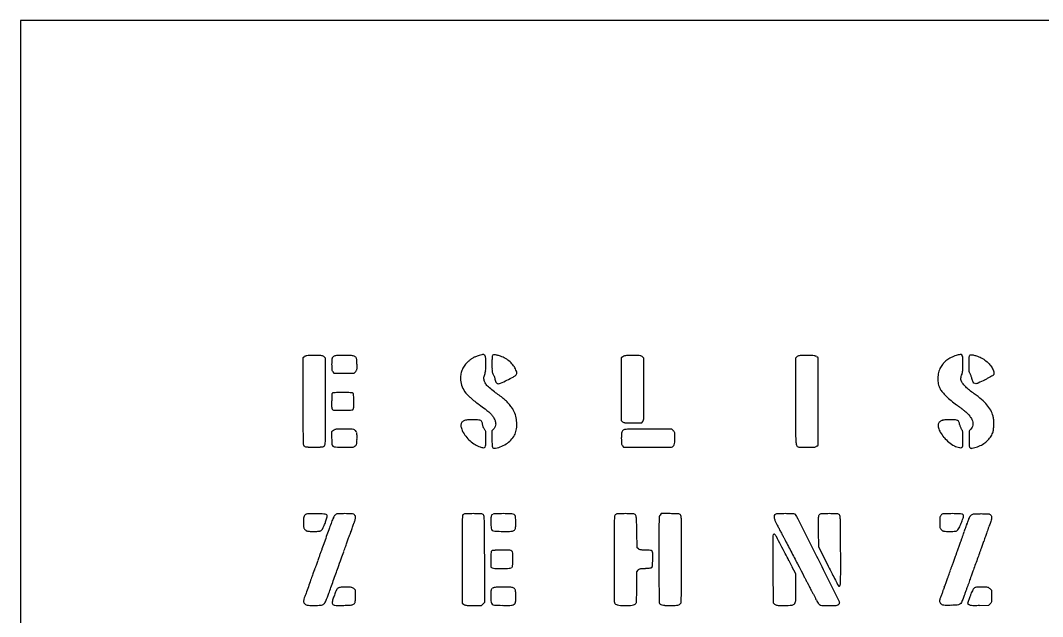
# Model space of a CAD drawing. Header units: centimetres. Extents: x 0 to 40, y 0 to 40.
# Drawn here: x 0 to 18.49, y 29.22 to 40 of the extents above; entities that cross this region are included whole.
import ezdxf

# ---------------------------------------------------------------- set-up
doc = ezdxf.new("R2010")
doc.units = ezdxf.units.CM
doc.header["$MEASUREMENT"] = 0
doc.layers.add('test v4_0', color=7, linetype='Continuous')

msp = doc.modelspace()

# ---------------------------------------------------------------- linework, layer by layer
at = {"layer": 'test v4_0'}
for p, q in [((0, 40), (0, 0)), ((40, 40), (0, 40)), ((5.136, 33.919), (5.11, 33.899)), ((5.11, 33.899), (5.11, 33.115)), ((5.52, 33.891), (5.495, 33.915)), ((5.52, 33.112), (5.52, 33.891)), ((10.896, 33.919), (10.87, 33.899)), ((10.87, 33.899), (10.87, 32.763)), ((11.28, 33.891), (11.255, 33.915)), ((11.28, 33.332), (11.28, 33.891)), ((14.045, 33.915), (14.02, 33.891)), ((14.02, 33.891), (14.02, 33.12)), ((14.43, 33.899), (14.404, 33.919)), ((14.43, 32.321), (14.43, 33.899)), ((5.651, 33.646), (5.671, 33.62)), ((5.671, 33.62), (6.038, 33.62)), ((6.038, 33.62), (6.065, 33.652)), ((10.87, 32.763), (10.893, 32.742)), ((11.239, 32.72), (11.259, 32.746)), ((5.661, 32.584), (5.63, 32.558)), ((5.63, 32.558), (5.63, 32.445)), ((8.559, 32.61), (8.53, 32.579)), ((8.53, 32.579), (8.53, 32.431)), ((11.077, 32.72), (11.239, 32.72)), ((11.782, 32.61), (11.358, 32.61)), ((11.811, 32.581), (11.782, 32.61)), ((10.889, 32.309), (10.908, 32.285)), ((10.908, 32.285), (11.327, 32.282)), ((14.404, 32.301), (14.43, 32.321)), ((11.591, 31.08), (11.571, 31.054)), ((11.755, 31.08), (11.591, 31.08)), ((11.155, 30.462), (11.15, 30.75)), ((14.432, 30.762), (14.435, 30.485)), ((11.18, 30.441), (11.155, 30.462)), ((14.435, 30.485), (14.614, 30.13)), ((7.99, 30.252), (7.99, 29.461)), ((8.4, 29.479), (8.398, 30.258)), ((8.51, 30.254), (8.51, 30.11)), ((14.055, 30.175), (14.086, 30.116)), ((8.51, 30.11), (8.536, 30.1)), ((11.15, 30.028), (11.175, 30.058)), ((11.15, 29.76), (11.15, 30.028)), ((13.612, 30.067), (13.615, 29.468)), ((14.025, 29.989), (13.954, 30.127)), ((14.028, 29.749), (14.025, 29.989)), ((14.086, 30.116), (14.122, 30.046)), ((14.122, 30.046), (14.158, 29.977)), ((6.06, 29.698), (6.029, 29.724)), ((6.06, 29.586), (6.06, 29.698)), ((17.575, 29.692), (17.542, 29.721)), ((17.575, 29.586), (17.575, 29.692)), ((7.99, 29.461), (8.016, 29.441)), ((8.192, 29.42), (8.342, 29.42)), ((8.342, 29.42), (8.371, 29.449)), ((8.371, 29.449), (8.4, 29.479)), ((13.615, 29.468), (13.643, 29.444)), ((17.175, 29.575), (17.135, 29.458)), ((17.135, 29.458), (17.16, 29.438)), ((17.352, 29.422), (17.52, 29.425)), ((17.52, 29.425), (17.547, 29.453))]:
    msp.add_line(p, q, dxfattribs=at)
for centre, radius, start, end in [((5.182, 33.861), 0.0737, 109.7346, 128.1886), ((5.196, 33.822), 0.115, 96.5519, 109.7346), ((5.23, 33.524), 0.416, 90.726, 96.552), ((5.317, 26.694), 7.246, 90, 90.7261), ((5.317, 24.416), 9.524, 89.405, 90), ((5.413, 33.639), 0.301, 82.1769, 89.405), ((5.444, 33.867), 0.0703, 62.9122, 82.177), ((5.441, 33.861), 0.0775, 45, 62.9123), ((9.161, 33.782), 3.531, 178.9146, 180), ((5.814, 33.845), 0.184, 169.5935, 178.9145), ((5.692, 33.868), 0.059, 149.6846, 169.5934), ((5.717, 33.853), 0.0885, 135, 149.6845), ((5.707, 33.863), 0.0737, 115.6947, 134.9999), ((5.708, 33.86), 0.077, 97.0161, 115.6946), ((5.743, 33.574), 0.365, 90.4841, 97.0161), ((5.854, 20.473), 13.467, 90, 90.4841), ((5.854, 21.512), 12.428, 89.4829, 90), ((5.963, 33.545), 0.394, 83.2236, 89.4829), ((5.998, 33.846), 0.0911, 66.496, 83.2236), ((6, 33.849), 0.0879, 49.3205, 66.496), ((5.988, 33.836), 0.106, 36.3695, 49.3206), ((6.033, 33.869), 0.0503, 13.7682, 36.3695), ((5.937, 33.845), 0.149, 2.9908, 13.7682), ((2.818, 33.682), 3.272, 1.8481, 2.9908), ((8.482, 33.41), 0.569, 126.6789, 132.4256), ((8.366, 33.565), 0.376, 118.8311, 126.6789), ((8.394, 33.514), 0.435, 111.6247, 118.8311), ((8.598, 32.999), 0.989, 107.7256, 111.6247), ((8.649, 32.841), 1.154, 105.1741, 107.7255), ((8.37, 33.869), 0.089, 88.5378, 105.174), ((8.371, 33.926), 0.0319, 55.7854, 88.5378), ((8.356, 33.904), 0.0586, 35.0085, 55.7855), ((8.363, 33.909), 0.0503, 13.2494, 35.0084), ((8.204, 33.871), 0.214, 5.8293, 13.2493), ((7.908, 33.841), 0.511, 1.1958, 5.8293), ((5.224, 33.785), 3.196, 0.0009, 1.1959), ((15.589, 33.789), 7.059, 179.298, 180), ((8.946, 33.87), 0.415, 173.7644, 179.2979), ((8.633, 33.904), 0.101, 160.8092, 173.7644), ((8.558, 33.931), 0.0212, 119.5985, 160.8092), ((8.568, 33.913), 0.0418, 97.1649, 119.5985), ((8.572, 33.879), 0.0754, 82.7367, 97.1648), ((8.553, 33.726), 0.23, 75.4701, 82.7367), ((7.985, 31.534), 2.495, 74.2046, 75.4701), ((8.545, 33.513), 0.438, 61.609, 74.2046), ((8.493, 33.418), 0.546, 50.9348, 61.6091), ((8.509, 33.437), 0.521, 40.0282, 50.9348), ((10.942, 33.861), 0.0737, 109.7346, 128.1886), ((10.956, 33.822), 0.115, 96.5519, 109.7346), ((10.99, 33.524), 0.416, 90.726, 96.552), ((11.077, 26.694), 7.246, 90, 90.7261), ((11.077, 24.416), 9.524, 89.405, 90), ((11.173, 33.639), 0.301, 82.1769, 89.405), ((11.204, 33.867), 0.0703, 62.9122, 82.177), ((11.201, 33.861), 0.0775, 45, 62.9123), ((14.099, 33.861), 0.0775, 117.0877, 135), ((14.096, 33.867), 0.0703, 97.823, 117.0878), ((14.127, 33.639), 0.301, 90.595, 97.8231), ((14.223, 24.416), 9.524, 90, 90.595), ((14.223, 26.694), 7.246, 89.2739, 90), ((14.31, 33.524), 0.416, 83.448, 89.274), ((14.344, 33.822), 0.115, 70.2654, 83.4481), ((14.358, 33.861), 0.0737, 51.8114, 70.2654), ((16.999, 33.535), 0.402, 127.0234, 139.185), ((17.036, 33.485), 0.463, 115.7875, 127.0233), ((17.165, 33.218), 0.76, 108.0317, 115.7875), ((17.092, 33.443), 0.523, 99.8954, 108.0317), ((17.008, 33.927), 0.0321, 37.7825, 99.8954), ((16.978, 33.905), 0.069, 2.2775, 37.7824), ((14.233, 33.796), 2.817, 359.8226, 2.2775), ((8.356, 33.782), 2.726, 180, 181.3026), ((5.886, 33.726), 0.256, 181.3027, 188.6993), ((5.726, 33.701), 0.0937, 188.6993, 202.599), ((5.714, 33.696), 0.0804, 202.5989, 218.1886), ((5.947, 33.751), 0.154, 319.9212, 329.9169), ((6.029, 33.704), 0.0596, 329.9168, 350.2337), ((2.793, 33.681), 3.297, 0.7061, 1.8481), ((5.934, 33.72), 0.156, 350.2338, 0.7061), ((8.336, 33.537), 0.375, 155.7877, 168.5985), ((8.344, 33.534), 0.383, 143.1304, 155.7877), ((8.421, 33.476), 0.48, 132.4255, 143.1304), ((8.123, 33.701), 0.295, 346.3216, 353.4938), ((7.899, 33.727), 0.52, 353.4938, 358.5588), ((5.583, 33.785), 2.837, 358.5587, 0.001), ((14.936, 33.789), 6.406, 179.9999, 180.8156), ((8.922, 33.703), 0.392, 180.8155, 187.0737), ((8.669, 33.672), 0.137, 187.0737, 199.5909), ((8.649, 33.554), 0.339, 24.9654, 40.0282), ((8.514, 33.492), 0.486, 19.5226, 24.9654), ((8.877, 33.621), 0.102, 2.1371, 19.5226), ((16.978, 33.54), 0.381, 150.7846, 165.7713), ((17.019, 33.517), 0.428, 139.185, 150.7846), ((16.591, 33.708), 0.456, 350.3566, 355.0281), ((16.219, 33.74), 0.83, 355.0281, 358.4711), ((14.135, 33.796), 2.915, 358.4711, 359.8226), ((8.398, 33.525), 0.438, 168.5984, 180.0001), ((8.355, 33.525), 0.395, 180, 198.0319), ((8.05, 33.719), 0.37, 340.2721, 346.3216), ((8.712, 33.687), 0.182, 199.5909, 209.6941), ((8.789, 33.541), 0.207, 188.4553, 198.6186), ((8.666, 33.499), 0.0774, 198.6186, 219.8258), ((5.494, 40.189), 7.467, 295.2997, 296.2916), ((6.677, 37.794), 4.796, 296.2916, 297.7898), ((8.797, 33.773), 0.251, 297.7899, 310.6201), ((8.923, 33.625), 0.0559, 310.6201, 335.4018), ((8.928, 33.623), 0.0505, 335.4018, 2.1371), ((17.058, 33.52), 0.463, 165.7713, 178.7176), ((17.046, 33.52), 0.452, 178.7176, 191.8268), ((16.905, 33.654), 0.138, 338.9742, 350.3566), ((17.064, 33.541), 0.136, 23.6068, 31.3699), ((16.838, 33.442), 0.382, 20.0115, 23.6069), ((16.812, 33.433), 0.41, 16.4689, 20.0116), ((16.94, 33.471), 0.277, 11.7125, 16.4689), ((8.365, 33.528), 0.406, 198.0319, 215.6955), ((8.567, 33.674), 0.655, 215.6956, 229.0181), ((8.647, 33.483), 0.0524, 219.8258, 246.6504), ((8.651, 33.493), 0.063, 246.6504, 270.0001), ((8.651, 33.51), 0.0797, 270, 295.2998), ((-162.669, 33.332), 173.949, 359.8797, 0.00002), ((16.933, 33.497), 0.336, 191.8267, 208.1802), ((16.937, 33.499), 0.341, 208.1801, 220.7492), ((328.232, 33.115), 323.122, 180.00001, 180.0887), ((-314.333, 33.112), 319.853, 359.91082, 359.99997), ((11.189, 33.087), 5.559, 178.4797, 179.6728), ((9.605, 33.096), 3.976, 179.6729, 181.301), ((5.667, 33.233), 0.035, 135, 178.4796), ((5.656, 33.244), 0.0202, 96.2731, 135), ((5.747, 32.418), 0.85, 93.6523, 96.2731), ((5.766, 32.117), 1.153, 90.898, 93.6522), ((5.83, 28.05), 5.22, 90, 90.8979), ((5.83, 28.05), 5.22, 89.1021, 90), ((5.894, 32.117), 1.153, 86.3478, 89.102), ((5.913, 32.418), 0.85, 83.7269, 86.3477), ((6.004, 33.244), 0.0202, 45, 83.7269), ((6.004, 33.244), 0.0198, 7.9807, 45), ((5.494, 33.172), 0.535, 4.5847, 7.9807), ((5.268, 33.154), 0.762, 1.2415, 4.5846), ((3.144, 33.108), 2.886, 360, 1.2415), ((-0.527, 33.108), 6.557, 359.2808, 360), ((9.552, 34.806), 2.155, 229.0182, 234.5024), ((8.426, 32.768), 0.502, 46.0097, 54.096), ((8.083, 32.413), 0.996, 41.163, 46.0098), ((211.549, 33.12), 197.529, 179.99995, 180.16175), ((17.526, 34.006), 1.118, 220.7491, 225.939), ((17.728, 34.215), 1.409, 225.939, 230.6961), ((17.968, 34.508), 1.788, 230.6962, 234.6748), ((16.181, 31.725), 1.863, 49.6283, 54.7875), ((16.842, 32.503), 0.842, 40.2846, 49.6283), ((5.711, 33.007), 0.0804, 181.301, 208.155), ((5.661, 32.981), 0.0237, 208.1549, 248.4005), ((5.684, 33.038), 0.0857, 248.4005, 263.8887), ((5.721, 33.386), 0.435, 263.8888, 269.4696), ((5.821, 44.154), 11.204, 269.4697, 270), ((5.821, 36.236), 3.286, 270, 271.2), ((5.853, 34.699), 1.748, 271.2, 273.1244), ((5.836, 35.013), 2.064, 273.1244, 274.4479), ((5.993, 32.993), 0.037, 274.448, 298.155), ((5.999, 32.982), 0.0247, 298.1549, 334.6486), ((5.963, 32.999), 0.0641, 334.6485, 352.5541), ((5.728, 33.03), 0.302, 352.5541, 359.2807), ((8.09, 32.419), 0.987, 36.3071, 41.163), ((8.515, 32.731), 0.46, 27.7069, 36.3071), ((8.511, 32.729), 0.464, 14.2395, 27.7069), ((7.549, 32.974), 3.73, 357.9725, 359.8797), ((17.018, 32.652), 0.611, 29.1228, 40.2846), ((17.112, 32.705), 0.503, 16.2096, 29.1228), ((8.045, 32.682), 0.077, 128.82, 166.036), ((8.087, 32.63), 0.144, 105.5046, 128.82), ((8.08, 32.655), 0.118, 95.0448, 105.5045), ((8.17, 31.638), 1.139, 93.0729, 95.0447), ((8.176, 31.519), 1.258, 90.9795, 93.0728), ((8.179, 31.338), 1.439, 89.0872, 90.9795), ((8.173, 30.975), 1.802, 86.2693, 89.0872), ((8.285, 32.683), 0.0902, 61.3978, 86.2694), ((8.307, 32.724), 0.0439, 20.0673, 61.3978), ((8.104, 32.65), 0.26, 8.9829, 20.0672), ((8.356, 32.69), 0.624, 3.444, 14.2395), ((10.936, 32.787), 0.0623, 226.7881, 247.7672), ((10.948, 32.816), 0.0932, 247.7672, 263.2706), ((11.21, 32.785), 0.0621, 321.8114, 352.9214), ((10.535, 32.869), 0.743, 352.9214, 357.9725), ((16.679, 32.682), 0.0785, 129.8134, 168.8122), ((16.711, 32.644), 0.127, 102.6332, 129.8134), ((16.725, 32.579), 0.195, 95.7626, 102.6333), ((16.834, 31.5), 1.279, 94.0526, 95.7627), ((16.846, 31.339), 1.44, 92.3107, 94.0526), ((16.846, 31.33), 1.449, 90.5767, 92.3107), ((16.844, 31.547), 1.232, 86.7449, 90.5767), ((16.908, 32.679), 0.0979, 62.2874, 86.7449), ((16.93, 32.721), 0.0507, 23.9519, 62.2875), ((16.785, 32.657), 0.209, 10.582, 23.952), ((17.298, 32.759), 0.309, 9.8548, 16.2095), ((17.232, 32.747), 0.376, 4.3667, 9.8548), ((17.043, 32.733), 0.566, 0.01, 4.3667), ((15.958, 32.733), 1.652, 358.0492, 0.01), ((13.16, 32.628), 8.049, 180.0887, 181.3574), ((-2.455, 32.626), 7.975, 358.6361, 359.9108), ((5.732, 32.499), 0.111, 115.5686, 130.0787), ((5.72, 32.525), 0.0824, 97.4576, 115.5686), ((5.753, 32.272), 0.337, 90.5387, 97.4577), ((5.859, 21.035), 11.575, 90.0001, 90.5386), ((5.859, 27.927), 4.683, 88.5378, 90), ((5.972, 32.389), 0.22, 75.0447, 88.5379), ((6.013, 32.541), 0.0622, 43.4647, 75.0448), ((5.98, 32.51), 0.108, 22.5, 43.4646), ((6.007, 32.521), 0.0781, 8.3956, 22.5), ((8.083, 32.673), 0.116, 166.036, 194.8578), ((8.354, 32.745), 0.397, 194.8578, 206.3703), ((8.443, 32.789), 0.495, 206.3704, 218.577), ((8.305, 32.534), 0.117, 26.9753, 40.0788), ((8.342, 32.552), 0.0753, 8.7851, 26.9754), ((8.166, 32.525), 0.254, 0.7874, 8.7851), ((8.647, 32.658), 0.33, 335.3084, 352.3743), ((8.391, 32.692), 0.589, 352.3743, 3.444), ((11.025, 32.513), 0.154, 163.7368, 177.8278), ((10.933, 32.54), 0.0575, 136.8198, 163.7369), ((10.962, 32.513), 0.0973, 118.6768, 136.8199), ((10.936, 32.56), 0.0435, 92.0172, 118.6768), ((11.291, 22.474), 10.136, 91.453, 92.0172), ((10.982, 33.11), 0.39, 263.2706, 269.386), ((11.077, 41.989), 9.269, 269.386, 270), ((11.22, 25.29), 7.319, 90.4097, 91.453), ((11.38, 2.925), 29.684, 90.0412, 90.4097), ((11.703, 32.473), 0.152, 34.9371, 45), ((11.785, 32.53), 0.0523, 12.6256, 34.9371), ((16.806, 32.57), 2.785, 180.1617, 183.5765), ((16.73, 32.672), 0.13, 168.8122, 197.3154), ((17.015, 32.761), 0.428, 197.3154, 209.0126), ((17.116, 32.817), 0.544, 209.0126, 221.2191), ((16.904, 32.526), 0.147, 23.338, 34.722), ((16.948, 32.545), 0.0992, 8.0255, 23.338), ((16.744, 32.516), 0.306, 0.8118, 8.0255), ((17.486, 32.519), 0.325, 172.6783, 179.2999), ((17.238, 32.551), 0.0758, 155.8008, 172.6782), ((17.208, 32.565), 0.0429, 129.934, 155.8008), ((17.446, 32.605), 0.157, 336.1546, 347.7955), ((17.361, 32.624), 0.244, 347.7955, 356.4387), ((15.201, 32.758), 2.408, 356.4387, 358.0492), ((7.477, 32.493), 2.365, 181.3574, 183.7152), ((3.182, 32.492), 2.336, 356.2606, 358.6362), ((6.995, 32.445), 1.365, 179.9999, 184.457), ((5.953, 32.373), 0.133, 345.0919, 356.6071), ((5.71, 32.477), 0.379, 4.0217, 8.3956), ((3.494, 32.518), 2.596, 356.607, 357.9308), ((5.544, 32.465), 0.546, 0.2206, 4.0217), ((5.015, 32.463), 1.074, 357.9307, 0.2206), ((8.587, 32.904), 0.681, 218.577, 228.1969), ((8.575, 32.89), 0.662, 228.1969, 237.9327), ((5.391, 32.444), 3.029, 357.7481, 0), ((2.222, 32.444), 6.198, 360, 0.7874), ((12.803, 32.431), 4.273, 179.9999, 181.4827), ((8.524, 32.751), 0.487, 305.8105, 318.996), ((8.615, 32.673), 0.366, 318.996, 335.3084), ((12.849, 32.444), 1.979, 177.8277, 180), ((13.65, 32.444), 2.78, 180, 181.2793), ((11.16, 32.389), 0.289, 181.2793, 188.0222), ((11.676, 32.383), 0.162, 339.2815, 356.0226), ((11.703, 32.512), 0.137, 1.1801, 12.6256), ((10.706, 32.45), 1.134, 356.0227, 360), ((8.71, 32.45), 3.13, 360, 1.1801), ((14.38, 32.418), 0.355, 183.5765, 196.5159), ((17.249, 32.933), 0.72, 221.219, 231.1074), ((17.211, 32.887), 0.661, 231.1074, 241.3464), ((13.511, 32.433), 3.539, 358.3128, 0), ((10.885, 32.433), 6.165, 0, 0.8118), ((24.331, 32.436), 7.171, 179.2999, 180), ((21.958, 32.436), 4.798, 179.9999, 180.9176), ((17.682, 32.367), 0.522, 180.9175, 185.6059), ((17.156, 32.753), 0.488, 294.9441, 306.5784), ((17.177, 32.725), 0.453, 306.5785, 318.6755), ((17.209, 32.696), 0.41, 318.6755, 331.7088), ((17.066, 32.774), 0.573, 331.7088, 336.1546), ((5.172, 32.343), 0.0551, 183.7152, 218.9989), ((5.17, 32.342), 0.0525, 218.9988, 242.7777), ((5.176, 32.354), 0.0663, 242.7778, 262.7619), ((5.21, 32.622), 0.336, 262.762, 269.4969), ((5.315, 44.551), 12.266, 269.497, 270), ((5.315, 44.551), 12.266, 270, 270.503), ((5.42, 32.622), 0.336, 270.5031, 277.238), ((5.454, 32.354), 0.0663, 277.2381, 297.2222), ((5.46, 32.342), 0.0525, 297.2223, 321.0012), ((5.458, 32.343), 0.0551, 321.0011, 356.2606), ((5.684, 32.343), 0.0502, 184.457, 233.1351), ((5.702, 32.367), 0.0803, 233.1351, 267.1418), ((5.928, 36.881), 4.6, 267.1417, 269.0059), ((6.104, 47.027), 14.747, 269.0059, 269.465), ((5.969, 32.657), 0.376, 269.4651, 275.9233), ((6, 32.364), 0.0823, 275.9234, 294.1532), ((5.995, 32.375), 0.0937, 294.1532, 310.6875), ((5.98, 32.392), 0.117, 310.6876, 322.5418), ((6.034, 32.351), 0.0495, 322.5418, 345.0919), ((8.447, 32.686), 0.421, 237.9327, 251.5933), ((8.425, 32.62), 0.352, 251.5933, 261.9771), ((8.38, 32.301), 0.0292, 261.977, 326.0746), ((8.34, 32.328), 0.0773, 326.0745, 357.7482), ((8.645, 32.323), 0.114, 181.4827, 201.7177), ((8.563, 32.29), 0.025, 201.7178, 260.4723), ((8.576, 32.37), 0.106, 260.4724, 280.6253), ((8.497, 32.791), 0.535, 280.6253, 293.1558), ((8.5, 32.785), 0.528, 293.1558, 305.8106), ((10.976, 32.363), 0.104, 188.0222, 200.6477), ((10.938, 32.348), 0.0631, 200.6478, 218.9883), ((11.538, 61.925), 29.643, 269.5918, 269.9062), ((11.518, 49.692), 17.41, 269.9062, 270.3747), ((11.403, 67.224), 34.943, 270.3747, 270.5743), ((11.752, 32.425), 0.142, 270.5742, 280.348), ((11.765, 32.352), 0.0678, 280.3479, 308.9626), ((11.768, 32.348), 0.0628, 308.9626, 339.2814), ((14.084, 32.33), 0.0456, 196.516, 255.0039), ((14.091, 32.358), 0.0744, 255.0039, 266.9308), ((14.235, 35.041), 2.761, 266.9309, 267.8109), ((14.221, 34.667), 2.387, 267.8108, 269.0278), ((14.24, 35.763), 3.483, 269.0277, 269.9446), ((14.242, 37.988), 5.708, 269.9446, 270.7804), ((14.314, 32.645), 0.364, 270.7804, 277.0076), ((14.346, 32.39), 0.108, 277.0077, 290.5316), ((14.357, 32.36), 0.0754, 290.5316, 308.1886), ((17.043, 32.579), 0.31, 241.3464, 259.3747), ((17.003, 32.367), 0.0948, 259.3747, 281.0056), ((17.016, 32.299), 0.0257, 281.0056, 338.0154), ((16.935, 32.332), 0.113, 338.0154, 358.3129), ((17.345, 32.334), 0.183, 185.6059, 193.9534), ((17.198, 32.298), 0.0309, 193.9534, 225), ((17.238, 32.338), 0.0882, 225, 236.2957), ((17.2, 32.282), 0.0203, 236.2958, 269.8677), ((17.201, 32.33), 0.0686, 269.8678, 283.7521), ((16.397, 35.613), 3.449, 283.7521, 284.5841), ((17.122, 32.827), 0.57, 284.5841, 294.9441), ((5.209, 31.003), 0.0812, 127.812, 148.168), ((5.177, 31.044), 0.029, 96.094, 127.8119), ((5.248, 30.377), 0.7, 92.9388, 96.094), ((5.271, 29.937), 1.141, 90.1134, 92.9389), ((5.28, 25.346), 5.732, 89.2594, 90.1134), ((5.267, 24.368), 6.709, 88.1039, 89.2594), ((5.485, 30.943), 0.131, 68.5619, 88.1038), ((5.524, 31.043), 0.0241, 3.4962, 68.5618), ((5.771, 30.969), 0.115, 119.9712, 133.5676), ((5.745, 31.014), 0.0638, 98.8545, 119.9713), ((5.773, 30.832), 0.248, 90.612, 98.8545), ((5.868, 21.975), 9.105, 90.0001, 90.612), ((5.868, 27.791), 3.289, 88.0286, 90), ((5.976, 30.923), 0.155, 69.9155, 88.0285), ((6.015, 31.031), 0.04, 24.5159, 69.9155), ((8.033, 31.038), 0.0354, 107.3259, 137.8553), ((8.061, 30.948), 0.129, 95.6928, 107.3258), ((8.098, 30.57), 0.51, 90.6372, 95.6928), ((8.19, 22.341), 8.739, 90, 90.6372), ((8.19, 20.682), 10.398, 89.433, 90), ((8.289, 30.668), 0.412, 83.5425, 89.4331), ((8.325, 30.987), 0.0904, 67.8965, 83.5425), ((8.341, 31.028), 0.0465, 42.1492, 67.8965), ((8.563, 31.027), 0.0467, 108.6554, 135), ((8.587, 30.957), 0.12, 95.6584, 108.6554), ((8.626, 30.554), 0.525, 90.5338, 95.6584), ((8.732, 19.241), 11.839, 90, 90.5338), ((8.732, 26.12), 4.96, 88.1998, 90), ((8.885, 30.991), 0.0869, 55.4321, 88.1999), ((10.794, 31.026), 0.0477, 109.9395, 135), ((10.814, 30.971), 0.107, 96.2219, 109.9396), ((10.85, 30.638), 0.442, 90.6268, 96.2219), ((10.943, 22.113), 8.967, 90, 90.6268), ((10.943, 21.252), 9.828, 89.414, 90), ((11.04, 30.681), 0.399, 83.4283, 89.4141), ((11.075, 30.989), 0.0888, 67.6704, 83.4283), ((11.091, 31.028), 0.0467, 42.1787, 67.6705), ((11.755, 20.812), 10.268, 89.4297, 89.9999), ((11.854, 30.699), 0.38, 83.227, 89.4297), ((11.889, 30.994), 0.0837, 66.562, 83.2269), ((11.901, 31.022), 0.0527, 42.9732, 66.5621), ((13.673, 31.038), 0.0352, 106.955, 137.8553), ((13.702, 30.943), 0.135, 95.5427, 106.955), ((13.74, 30.544), 0.535, 90.6105, 95.5427), ((13.835, 21.661), 9.419, 90, 90.6105), ((13.835, 22.069), 9.011, 89.3728, 90), ((13.927, 30.513), 0.566, 84.6505, 89.3728), ((13.966, 30.928), 0.15, 74.2653, 84.6505), ((13.999, 31.043), 0.0307, 40.5817, 74.2653), ((14.485, 31.024), 0.0506, 110.8527, 135), ((14.503, 30.977), 0.1, 96.3796, 110.8527), ((14.539, 30.656), 0.424, 90.6132, 96.3796), ((14.633, 21.813), 9.267, 89.9999, 90.6132), ((14.633, 21.237), 9.843, 89.4147, 90), ((14.73, 30.681), 0.398, 83.422, 89.4147), ((14.765, 30.989), 0.0885, 67.6295, 83.422), ((14.781, 31.028), 0.0467, 42.1513, 67.6295), ((16.706, 31.004), 0.0732, 115.4636, 135), ((16.708, 30.999), 0.0783, 96.8944, 115.4636), ((16.744, 30.703), 0.377, 90.4688, 96.8943), ((16.858, 16.86), 14.22, 90, 90.4687), ((16.858, 24.466), 6.614, 88.9577, 90), ((16.973, 30.804), 0.275, 78.4835, 88.9577), ((17.019, 31.029), 0.0454, 44.5824, 78.4835), ((6.235, 30.915), 1.115, 176.7621, 180), ((7.802, 30.915), 2.682, 180, 181.3006), ((5.331, 30.966), 0.21, 165.6009, 176.762), ((5.225, 30.993), 0.0999, 148.1679, 165.6009), ((4.523, 31.279), 1.057, 337.0959, 340.8425), ((4.17, 31.401), 1.43, 340.8425, 343.8281), ((5.426, 31.037), 0.122, 343.828, 3.4962), ((6.639, 30.564), 1.074, 157.777, 160.3706), ((6.101, 30.784), 0.494, 153.1384, 157.7771), ((5.951, 30.86), 0.326, 147.5214, 153.1385), ((5.758, 30.983), 0.0959, 133.5676, 147.5214), ((5.935, 30.985), 0.12, 336.7014, 344.4867), ((5.802, 31.022), 0.259, 344.4867, 348.8776), ((5.969, 31.01), 0.0914, 360, 24.5159), ((5.796, 31.024), 0.264, 348.8775, 353.2443), ((5.912, 31.01), 0.148, 353.2443, 0), ((18.501, 30.707), 10.511, 178.8284, 179.8959), ((13.362, 30.812), 5.371, 177.6025, 178.8284), ((8.036, 31.035), 0.0402, 137.8553, 177.6025), ((8.341, 31.027), 0.0477, 3.7798, 42.1492), ((5.878, 30.864), 2.516, 1.5548, 3.7798), ((0.354, 30.714), 8.042, 0.2869, 1.5547), ((12.24, 30.922), 3.73, 178.9508, 180), ((9.814, 30.922), 1.304, 180, 184.6953), ((8.779, 30.985), 0.268, 171.7687, 178.9508), ((8.593, 31.012), 0.0803, 156.4253, 171.7689), ((8.566, 31.024), 0.0515, 135, 156.4253), ((8.906, 31.022), 0.0494, 5.0936, 55.4321), ((7.798, 30.923), 1.162, 360, 5.0936), ((4.969, 30.923), 3.991, 358.9929, 360), ((17.986, 30.759), 7.246, 178.5665, 179.917), ((12.689, 30.892), 1.947, 175.8707, 178.5664), ((10.791, 31.029), 0.0445, 134.9999, 175.8707), ((11.091, 31.028), 0.0466, 11.7867, 42.1787), ((10.824, 30.972), 0.32, 4.4521, 11.7866), ((9.812, 30.893), 1.335, 1.3138, 4.452), ((-20.045, 30.208), 31.2, 0.995, 1.3138), ((18.262, 30.758), 6.712, 178.5117, 179.9276), ((13.057, 30.894), 1.505, 175.1774, 178.5118), ((11.62, 31.015), 0.0629, 141.8114, 175.1774), ((11.903, 31.024), 0.0495, 4.3817, 42.9732), ((10.209, 30.895), 1.749, 1.4327, 4.3817), ((4.905, 30.762), 7.054, 0.0579, 1.4327), ((13.726, 31.021), 0.0936, 172.3247, 194.6244), ((13.685, 31.027), 0.0523, 137.8552, 172.3248), ((13.928, 31.074), 0.302, 194.6244, 205.4885), ((16.176, 32.146), 2.793, 205.4885, 207.6049), ((13.884, 30.945), 0.181, 26.5518, 40.5816), ((-2289.399, -1120.033), 2575.034, 26.532798, 26.55182), ((15.425, 30.946), 0.994, 176.6579, 180.3872), ((51.321, 31.188), 36.891, 180.3873, 180.6625), ((14.615, 30.993), 0.183, 165.7183, 176.6578), ((14.482, 31.027), 0.0457, 135, 165.7182), ((14.781, 31.027), 0.047, 4.9993, 42.1512), ((13.359, 30.903), 1.475, 1.9222, 4.9992), ((9.493, 30.773), 5.343, 0.3638, 1.9222), ((19.89, 30.925), 3.26, 178.8601, 180), ((20.265, 30.925), 3.635, 180, 181.0742), ((16.808, 30.986), 0.177, 169.3693, 178.8601), ((16.691, 31.008), 0.0584, 149.4718, 169.3692), ((16.718, 30.992), 0.0894, 135, 149.4718), ((14.807, 31.8), 2.385, 335.7891, 338.0634), ((14.856, 31.78), 2.332, 338.0634, 340.3875), ((17.029, 31.039), 0.0314, 360, 44.5824), ((16.936, 31.039), 0.124, 340.3875, 360), ((44.488, 21.186), 28.646, 160.209, 160.3027), ((5.25, 30.857), 0.129, 181.3007, 193.0955), ((5.175, 30.839), 0.0521, 193.0954, 215.1971), ((5.259, 30.899), 0.155, 215.1971, 225), ((5.248, 30.888), 0.139, 225, 236.3161), ((5.201, 30.817), 0.0542, 236.316, 259.1929), ((5.223, 30.937), 0.176, 259.1928, 269.1999), ((5.302, 36.587), 5.827, 269.1999, 270), ((5.302, 36.511), 5.751, 270.0001, 270.8004), ((5.38, 30.946), 0.185, 270.8004, 280.39), ((5.404, 30.816), 0.0531, 280.39, 303.1534), ((5.374, 30.862), 0.108, 303.1534, 316.5127), ((5.368, 30.867), 0.116, 316.5127, 333.2848), ((4.699, 31.204), 0.866, 333.2848, 337.096), ((4.746, 31.151), 1.294, 339.128, 340.033), ((-2.553, 33.803), 9.06, 340.0331, 340.2483), ((-3.549, 34.16), 10.118, 340.2483, 340.4697), ((-3.708, 34.217), 10.288, 340.4697, 340.6884), ((268.619, 30.252), 260.629, 179.89591, 179.99996), ((-308.072, 29.17), 316.472, 0.197, 0.28684), ((8.565, 30.819), 0.0506, 184.6953, 234.1195), ((8.584, 30.845), 0.0827, 234.1194, 268.1019), ((8.734, 35.371), 4.611, 268.1019, 270), ((8.734, 44.736), 13.976, 270, 270.4735), ((8.846, 31.133), 0.373, 270.4736, 276.933), ((8.882, 30.84), 0.0779, 276.9331, 295.5377), ((8.884, 30.836), 0.0733, 295.5377, 315), ((8.874, 30.846), 0.0872, 315, 330.0241), ((8.897, 30.833), 0.0599, 330.024, 349.9329), ((8.765, 30.856), 0.194, 349.9329, 358.9928), ((362.01, 30.261), 351.27, 179.91704, 180.00001), ((361.704, 30.324), 350.154, 179.92751, 180.01025), ((-350.59, 30.403), 362.55, 359.97668, 0.05781), ((13.646, 30.681), 0.0315, 131.4481, 166.1786), ((13.634, 30.694), 0.0143, 68.9861, 131.4482), ((13.624, 30.668), 0.0417, 37.6176, 68.9861), ((13.505, 30.576), 0.193, 27.5491, 37.6175), ((267.436, 163.528), 286.329, 207.60491, 207.6182), ((369.313, 216.83), 401.308, 207.61823, 207.62854), ((337.972, 200.425), 365.933, 207.62853, 207.63907), ((-181.609, 29.56), 196.448, 0.24808, 0.36382), ((16.776, 30.859), 0.145, 181.0743, 192.1775), ((16.685, 30.84), 0.0526, 192.1776, 214.6668), ((16.765, 30.895), 0.149, 214.6668, 225), ((16.759, 30.889), 0.141, 224.9999, 236.1837), ((16.71, 30.817), 0.054, 236.1836, 259.0278), ((16.733, 30.933), 0.172, 259.0277, 269.1705), ((16.81, 36.259), 5.499, 269.1705, 269.9999), ((16.81, 36.065), 5.305, 270, 270.8461), ((16.886, 30.945), 0.184, 270.8461, 280.47), ((16.909, 30.818), 0.0555, 280.47, 302.5232), ((16.877, 30.869), 0.116, 302.5232, 315.2369), ((16.877, 30.869), 0.115, 315.2368, 335.789), ((-2.744, 37.752), 21.018, 340.3071, 340.44), ((-4.16, 38.255), 22.52, 340.4401, 340.5441), ((16.25, 31.046), 0.875, 340.5441, 341.6396), ((33.725, 24.97), 17.237, 160.4325, 160.5656), ((59.837, 15.688), 44.95, 160.3674, 160.4324), ((61.827, 14.978), 47.063, 160.3027, 160.3673), ((-18.228, 39.102), 25.603, 340.3544, 340.535), ((142.944, 29.902), 129.334, 179.65963, 179.73664), ((13.691, 30.669), 0.0786, 166.1786, 179.6596), ((-106.478, -32.014), 135.519, 27.47524, 27.54904), ((-91.809, -24.386), 118.986, 27.39381, 27.47517), ((112.948, 82.59), 111.923, 207.63901, 207.66445), ((-10.15, 40.403), 28.884, 340.2023, 340.307), ((24.465, 27.936), 7.52, 159.7394, 160.0272), ((64.486, 9.234), 62.726, 160.34997, 160.40428), ((69.514, 7.439), 68.065, 160.29633, 160.34995), ((50.865, 14.118), 48.256, 160.2269, 160.2963), ((-109.712, 71.823), 122.763, 340.21306, 340.27631), ((-68.295, 56.975), 78.765, 340.27627, 340.35442), ((14.91, 30.254), 6.4, 179.257, 180), ((8.902, 30.332), 0.391, 173.5561, 179.257), ((8.609, 30.365), 0.0965, 160.3203, 173.556), ((8.538, 30.39), 0.0217, 120.2185, 160.3203), ((8.543, 30.382), 0.0313, 94.507, 120.2185), ((8.713, 28.235), 2.185, 93.2749, 94.5069), ((8.685, 28.717), 1.703, 91.351, 93.2749), ((8.717, 27.378), 3.042, 90.105, 91.351), ((8.719, 26.184), 4.236, 88.2012, 90.105), ((8.85, 30.356), 0.0621, 49.0969, 88.2012), ((8.859, 30.366), 0.0486, 1.7919, 49.0969), ((6.647, 30.297), 2.261, 358.7994, 1.7919), ((11.303, 29.208), 1.212, 85.6034, 89.8127), ((11.392, 30.374), 0.0428, 38.3228, 85.6034), ((11.38, 30.364), 0.0585, 0.9921, 38.3229), ((8.769, 30.319), 2.67, 358.6019, 0.9922), ((48.315, 30.336), 34.704, 179.7366, 180.0641), ((-73.798, -15.052), 98.7, 27.30689, 27.39375), ((-114.39, 29.851), 129.229, 0.05809, 0.24808), ((-87.483, 67.943), 110.974, 340.17665, 340.2085), ((18.66, 29.982), 1.365, 160.5659, 161.4959), ((24.26, 28.006), 7.304, 160.2973, 160.5659), ((25.095, 27.707), 8.191, 160.0273, 160.2973), ((23.58, 23.797), 19.305, 160.4043, 160.5349), ((-280.376, 133.222), 304.136, 340.18095, 340.21304), ((8.705, 30.169), 0.2, 349.2361, 358.1611), ((1.129, 30.412), 7.781, 358.161, 358.7995), ((111.238, 30.261), 100.498, 180.00002, 180.17099), ((11.005, 30.197), 0.431, 349.6194, 353.6606), ((10.757, 30.225), 0.679, 353.6606, 357.2928), ((8.758, 30.319), 2.681, 357.2928, 358.6019), ((110.264, 30.279), 98.714, 180.01026, 180.18169), ((-129.497, 30.313), 141.456, 359.81855, 359.97669), ((77.223, 30.369), 63.612, 180.06405, 180.27215), ((-14.832, 15.392), 32.339, 27.1073, 27.3069), ((-4282.564, -2115.215), 4802.833, 26.522509, 26.532822), ((-87.52, 67.877), 110.987, 340.10733, 340.13919), ((-194.876, 106.656), 225.132, 340.13917, 340.15796), ((-194.87, 106.654), 225.125, 340.15788, 340.17667), ((14.986, 26.564), 10.282, 160.327, 160.5347), ((15.143, 26.507), 10.45, 160.1219, 160.327), ((14.087, 26.889), 9.326, 159.9205, 160.1218), ((6.698, 29.59), 1.459, 159.128, 159.9205), ((8.585, 30.23), 0.14, 249.1832, 268.9633), ((8.668, 34.781), 4.691, 268.9633, 270.5281), ((8.661, 35.55), 5.461, 270.5281, 271.8871), ((8.837, 30.187), 0.0946, 271.887, 296.806), ((8.861, 30.141), 0.0432, 296.8059, 321.9502), ((8.864, 30.139), 0.0387, 321.9501, 349.2362), ((63.636, 30.119), 52.896, 180.171, 180.4474), ((11.259, 31.491), 1.4, 271.869, 273.7567), ((11.319, 30.574), 0.481, 273.7566, 277.9436), ((11.341, 30.421), 0.327, 277.9435, 282.4856), ((11.406, 30.124), 0.0221, 282.4856, 314.988), ((11.406, 30.124), 0.0225, 314.9879, 349.6194), ((64.413, 30.133), 52.863, 180.1817, 180.4554), ((14324.731, 7476.832), 16132.209, 207.4913116, 207.4915408), ((35.844, 40.799), 23.761, 206.6809, 207.0501), ((25.987, 35.765), 12.692, 207.0502, 207.6405), ((12.225, 29.979), 2.613, 356.9228, 0.0581), ((23.936, 27.554), 7.152, 160.2716, 160.5459), ((24.755, 27.26), 8.022, 159.9959, 160.2716), ((24.137, 27.486), 7.364, 159.7018, 159.9959), ((-6.198, 29.923), 18.157, 359.1008, 359.8186), ((36.012, 41.277), 24.602, 207.4915, 207.6288), ((38.527, 42.593), 27.441, 207.6288, 207.7553), ((35.928, 41.226), 24.505, 207.7553, 207.8815), ((64.615, 55.995), 56.297, 207.6406, 207.7577), ((14.813, 29.784), 0.019, 207.7577, 238.1235), ((14.811, 29.78), 0.0146, 238.1235, 344.5434), ((14.543, 29.855), 0.293, 344.5434, 356.9228), ((10.361, 32.198), 6.808, 339.5518, 339.8702), ((9.794, 32.406), 7.412, 339.8702, 340.1688), ((10.548, 32.134), 6.61, 340.1689, 340.4659), ((15.615, 30.336), 1.233, 340.4659, 341.4959), ((18.453, 29.491), 1.337, 160.5459, 161.4959), ((2.535, 30.722), 3.23, 337.7259, 340.4269), ((10.267, 28.004), 4.86, 160.2373, 161.2189), ((6.085, 29.507), 0.417, 154.3041, 160.2373), ((5.841, 29.624), 0.146, 142.8507, 154.3042), ((5.815, 29.644), 0.114, 129.0086, 142.8506), ((5.775, 29.693), 0.0502, 107.6107, 129.0086), ((5.8, 29.615), 0.132, 97.224, 107.6108), ((5.828, 29.395), 0.354, 91.3809, 97.224), ((5.887, 26.943), 2.807, 90.1091, 91.3809), ((5.89, 25.648), 4.102, 89.0952, 90.1091), ((5.951, 29.545), 0.205, 80.1288, 89.0951), ((5.974, 29.677), 0.0703, 61.6785, 80.1288), ((5.947, 29.626), 0.128, 49.9213, 61.6784), ((1.936, 29.586), 4.124, 359.0198, 360), ((14.421, 29.586), 5.911, 179.23, 180), ((10.052, 29.586), 1.542, 180, 183.9769), ((8.689, 29.663), 0.179, 169.5921, 179.23), ((8.558, 29.687), 0.0453, 144.8294, 169.5921), ((8.584, 29.669), 0.0771, 128.1886, 144.8294), ((8.581, 29.673), 0.0714, 108.5823, 128.1886), ((8.598, 29.62), 0.128, 95.9031, 108.5823), ((8.637, 29.249), 0.501, 90.5975, 95.9031), ((8.737, 19.662), 10.088, 90, 90.5975), ((8.737, 16.451), 13.299, 89.5123, 90), ((8.847, 29.387), 0.363, 82.9562, 89.5124), ((8.882, 29.671), 0.0768, 64.2537, 82.9563), ((8.883, 29.673), 0.0739, 45.0001, 64.2537), ((8.874, 29.664), 0.0867, 29.8477, 45), ((8.897, 29.677), 0.0603, 9.9443, 29.8478), ((8.761, 29.653), 0.198, 0.98, 9.9442), ((4.786, 29.585), 4.174, 360, 0.9799), ((5.516, 29.585), 3.444, 358.8997, 0), ((356.661, 32.407), 345.93, 180.44743, 180.48502), ((7.836, 29.679), 3.313, 357.8309, 359.3554), ((0.629, 29.76), 10.521, 359.3555, 360), ((262.502, 31.708), 250.958, 180.4553, 180.50618), ((-17.728, 30.104), 29.688, 358.793, 359.1008), ((6.496, 29.645), 7.533, 359.082, 0.7871), ((18.556, 32.035), 4.851, 207.8815, 208.3009), ((12.541, 31.116), 4.39, 339.6106, 340.0186), ((11.492, 31.497), 5.506, 340.0186, 340.3628), ((11.985, 31.321), 4.983, 340.3628, 340.7098), ((15.502, 30.09), 1.256, 340.7099, 341.6763), ((58.136, 14.783), 43.655, 160.18, 160.2344), ((159.491, -21.747), 151.392, 160.15854, 160.18008), ((172.569, -26.465), 165.295, 160.1373, 160.15861), ((132.724, -12.071), 122.93, 160.11074, 160.13732), ((18.464, 29.138), 1.361, 159.0122, 161.2703), ((17.921, 29.346), 0.78, 155.5862, 159.0123), ((17.738, 29.43), 0.578, 151.8591, 155.5862), ((17.309, 29.659), 0.0914, 137.2878, 151.8591), ((17.33, 29.64), 0.12, 124.9425, 137.2879), ((17.289, 29.698), 0.0497, 101.0294, 124.9425), ((17.312, 29.582), 0.168, 90.8129, 101.0293), ((17.389, 24.171), 5.579, 90, 90.8129), ((17.389, 24.703), 5.047, 89.1108, 90), ((17.464, 29.568), 0.181, 79.2359, 89.1108), ((17.487, 29.685), 0.0619, 58.3188, 79.2359), ((17.433, 29.598), 0.164, 48.2192, 58.3188), ((14.114, 29.586), 3.461, 358.8956, 0), ((5.188, 29.495), 0.0663, 174.7837, 194.4153), ((5.274, 29.487), 0.153, 162.9909, 174.7837), ((5.175, 29.492), 0.0533, 194.4154, 217.5162), ((6.033, 29.255), 0.947, 159.9241, 162.9909), ((5.195, 29.507), 0.0784, 217.5162, 239.9015), ((5.208, 29.529), 0.104, 239.9016, 258.059), ((5.243, 29.698), 0.277, 258.0591, 267.9577), ((5.318, 31.784), 2.364, 267.9578, 270), ((5.318, 30.718), 1.298, 270, 275.1718), ((5.426, 29.52), 0.095, 275.1718, 310.1477), ((5.403, 29.547), 0.131, 310.1476, 337.7259), ((5.752, 29.467), 0.114, 164.2269, 183.4125), ((5.672, 29.462), 0.0328, 183.4125, 226.8415), ((7.019, 29.109), 1.43, 161.2189, 164.227), ((5.688, 29.479), 0.0561, 226.8415, 255.9107), ((5.692, 29.496), 0.0733, 255.9107, 268.3603), ((5.785, 32.74), 3.319, 268.3603, 269.1618), ((5.776, 32.151), 2.73, 269.1617, 270.3255), ((5.768, 33.5), 4.08, 270.3255, 271.1868), ((5.673, 38.099), 8.679, 271.1868, 271.8311), ((5.94, 29.762), 0.337, 271.831, 278.609), ((5.977, 29.511), 0.0843, 278.6089, 295.6176), ((5.979, 29.508), 0.0804, 295.6176, 313.2448), ((5.971, 29.517), 0.0928, 313.2448, 327.6079), ((6.004, 29.496), 0.0534, 327.6079, 349.315), ((5.884, 29.518), 0.175, 349.3151, 359.0197), ((8.062, 29.499), 0.0742, 231.8114, 249.9841), ((8.075, 29.535), 0.113, 249.9841, 263.275), ((8.109, 29.818), 0.397, 263.275, 269.2365), ((8.192, 36.077), 6.657, 269.2365, 270), ((8.564, 29.482), 0.0506, 183.9769, 230.9933), ((8.578, 29.499), 0.0722, 230.9932, 266.8013), ((8.79, 33.295), 3.874, 266.8013, 268.8545), ((8.848, 36.191), 6.77, 268.8546, 269.8258), ((8.829, 29.847), 0.427, 269.8258, 277.124), ((8.866, 29.544), 0.121, 277.124, 293.3954), ((8.882, 29.509), 0.0829, 293.3954, 315), ((8.905, 29.486), 0.0503, 315, 336.576), ((8.877, 29.498), 0.0808, 336.576, 351.6909), ((8.696, 29.524), 0.264, 351.6909, 358.8997), ((10.782, 29.479), 0.0383, 180.485, 200.9936), ((10.789, 29.482), 0.0453, 200.9936, 237.7852), ((10.822, 29.534), 0.108, 237.7851, 257.0613), ((10.866, 29.727), 0.306, 257.0612, 267.461), ((10.944, 31.484), 2.064, 267.461, 270), ((10.944, 31.971), 2.551, 270, 272.1183), ((11.029, 29.682), 0.26, 272.1183, 283.4417), ((11.07, 29.511), 0.0844, 283.4417, 306.3048), ((11.084, 29.492), 0.0609, 306.3048, 335.5046), ((11.086, 29.49), 0.0576, 335.5046, 356.6523), ((7.93, 29.675), 3.219, 356.6522, 357.8309), ((11.627, 29.491), 0.0736, 180.5061, 194.9961), ((11.605, 29.485), 0.05, 194.9961, 230.767), ((11.625, 29.51), 0.0827, 230.7669, 255.3115), ((11.67, 29.682), 0.26, 255.3114, 267.4539), ((11.755, 31.59), 2.17, 267.4539, 270), ((11.755, 32.132), 2.712, 270, 271.8774), ((11.834, 29.714), 0.293, 271.8774, 281.519), ((11.872, 29.53), 0.105, 281.519, 299.7172), ((11.885, 29.507), 0.078, 299.7172, 322.4838), ((11.921, 29.479), 0.0326, 322.4839, 358.7929), ((13.704, 29.515), 0.0938, 229.3039, 244.8569), ((13.699, 29.504), 0.0814, 244.8569, 262.1614), ((13.729, 29.726), 0.305, 262.1614, 269.311), ((13.818, 37.116), 7.696, 269.311, 270), ((13.818, 30.851), 1.431, 270, 275.6038), ((13.952, 29.493), 0.0669, 275.6038, 327.4155), ((13.9, 29.526), 0.128, 327.4155, 359.082), ((15.591, 30.179), 1.364, 206.8492, 208.9464), ((15.254, 29.992), 0.978, 208.9464, 211.6367), ((15.26, 29.996), 0.986, 211.6366, 213.8562), ((14.478, 29.471), 0.0443, 213.8562, 234.9916), ((14.498, 29.5), 0.0791, 234.9915, 267.8651), ((14.622, 32.813), 3.395, 267.8651, 270.0606), ((14.622, 32.806), 3.387, 270.0606, 272.2606), ((14.752, 29.501), 0.0796, 272.2606, 305.0085), ((14.754, 29.499), 0.077, 305.0084, 313.1699), ((14.759, 29.493), 0.0691, 313.1697, 322.0187), ((14.77, 29.484), 0.0546, 322.0187, 331.6179), ((14.768, 29.464), 0.0521, 360, 26.5225), ((14.807, 29.464), 0.0127, 331.6179, 360), ((17.198, 29.486), 0.0613, 231.0012, 252.3109), ((17.216, 29.543), 0.121, 252.311, 265.1074), ((17.247, 29.9), 0.479, 265.1074, 270.4581), ((17.175, 38.874), 9.453, 270.458, 271.0697), ((17.457, 29.543), 0.127, 315.0271, 326.4877), ((17.518, 29.502), 0.0539, 326.4877, 348.2622), ((17.421, 29.522), 0.153, 348.2622, 358.8955)]:
    msp.add_arc(centre, radius, start, end, dxfattribs=at)
at = {"layer": 'test v4_0', "extrusion": (0, 0, -1)}
for centre, radius, start, end in [((-21.749, 33.788), 4.589, 359.9849, 0.9257), ((-17.666, 33.854), 0.506, 0.9259, 5.6871), ((-17.34, 33.886), 0.178, 5.6872, 14.1603), ((-17.198, 33.922), 0.031, 14.1603, 45.0001), ((-17.201, 33.919), 0.0362, 45, 71.3041), ((-17.203, 33.913), 0.042, 71.3042, 94.8164), ((-17.193, 33.793), 0.162, 94.8164, 104.5927), ((-16.493, 31.106), 2.939, 104.5928, 105.7793), ((-17.173, 33.511), 0.44, 105.7794, 118.2721), ((-17.116, 33.405), 0.56, 118.2722, 128.6915), ((-17.129, 33.421), 0.54, 128.6915, 139.2891), ((-22.089, 33.788), 4.929, 359.0419, 359.9849), ((-17.59, 33.713), 0.429, 353.3989, 359.0419), ((-17.312, 33.681), 0.15, 342.5051, 353.3989), ((-17.266, 33.54), 0.358, 139.2891, 153.6985), ((-17.357, 33.585), 0.257, 153.6984, 162.5217), ((-17.449, 33.614), 0.16, 162.5216, 175.082), ((-8.462, 33.529), 0.0801, 349.9483, 4.7085), ((-8.489, 33.527), 0.107, 4.7085, 16.8553), ((-8.674, 33.567), 0.295, 344.3587, 349.9483), ((-9.112, 33.338), 0.758, 16.8554, 19.7278), ((-8.573, 33.539), 0.191, 325.1585, 344.3586), ((-8.384, 33.5), 0.195, 150.3059, 156.6181), ((-8.231, 33.434), 0.362, 156.6181, 160.5954), ((-8.236, 33.436), 0.357, 160.5954, 164.5869), ((-8.416, 33.485), 0.17, 164.5868, 171.5448), ((-17.1, 33.526), 0.0877, 346.8379, 3.8261), ((-17.136, 33.524), 0.123, 3.826, 17.4395), ((-17.26, 33.563), 0.252, 339.0979, 346.838), ((-17.733, 33.336), 0.749, 17.4395, 21.0259), ((-17.194, 33.538), 0.181, 321.9555, 339.098), ((-17.273, 33.668), 0.108, 328.6301, 342.5051), ((-17.518, 33.591), 0.314, 334.6981, 348.2876), ((-16.297, 35.713), 2.494, 242.4932, 245.639), ((-14.078, 39.974), 7.298, 242.0224, 242.4931), ((-15.391, 37.502), 4.499, 241.346, 242.0223), ((-14.133, 39.804), 7.123, 240.9845, 241.346), ((-17.558, 33.63), 0.0622, 230.4228, 240.9845), ((-17.579, 33.605), 0.0293, 190.6517, 230.4228), ((-17.506, 33.618), 0.103, 175.0819, 190.6518), ((-8.715, 33.637), 0.364, 313.3083, 325.1584), ((-9.182, 34.133), 1.045, 307.0662, 313.3083), ((-14.764, 41.522), 10.305, 305.904, 307.0662), ((-17.497, 33.775), 0.565, 314.6161, 321.9555), ((-17.705, 33.986), 0.861, 308.6052, 314.616), ((-18.322, 34.759), 1.851, 305.2125, 308.6051), ((-17.274, 33.475), 0.0432, 276.2364, 334.6981), ((-17.281, 33.54), 0.109, 245.639, 276.2364), ((-5.2, 28.706), 5.338, 125.4976, 126.9077), ((-7.781, 32.141), 1.041, 126.9078, 131.6418), ((-8.119, 32.522), 0.532, 131.6419, 138.6751), ((-15.579, 31.137), 2.344, 125.3252, 126.8472), ((-15.207, 30.64), 2.965, 126.8473, 128.1233), ((-15.38, 30.862), 2.684, 128.1234, 129.4121), ((-16.643, 32.398), 0.695, 129.4121, 132.9319), ((-8.222, 32.612), 0.395, 138.6752, 147.4664), ((-8.281, 32.65), 0.325, 147.4664, 159.5047), ((-8.425, 32.704), 0.171, 159.5046, 178.9485), ((-16.775, 32.54), 0.501, 132.9319, 145.8185), ((-16.992, 32.687), 0.239, 145.8185, 168.2338), ((-17.077, 32.705), 0.152, 168.2339, 197.5468), ((-8.559, 32.722), 0.201, 344.2588, 351.0171), ((-8.562, 32.723), 0.204, 337.5876, 344.2588), ((-8.542, 32.714), 0.182, 330.5738, 337.5876), ((-8.474, 32.676), 0.104, 319.9212, 330.5738), ((-8.452, 32.709), 0.145, 201.3016, 222.4073), ((-8.462, 32.705), 0.135, 178.9485, 201.3016), ((-17.177, 32.73), 0.189, 342.6913, 349.418), ((-17.304, 32.769), 0.322, 338.1834, 342.6913), ((-17.294, 32.765), 0.311, 333.6369, 338.1835), ((-17.138, 32.688), 0.138, 325.278, 333.6369), ((-17.096, 32.699), 0.132, 197.5469, 230.0659), ((-17.255, 30.996), 0.0793, 51.8114, 69.1825), ((-17.264, 30.971), 0.107, 69.1824, 83.0702), ((-17.297, 30.702), 0.378, 83.0701, 89.2401), ((-17.381, 24.383), 6.697, 89.2401, 90), ((-17.381, 23.233), 7.847, 90, 90.6679), ((-17.469, 30.755), 0.325, 90.6679, 97.3939), ((-17.501, 31.001), 0.0766, 97.3939, 114.6644), ((-17.51, 31.021), 0.0543, 114.6645, 137.0268), ((113.45, 73.396), 126.425, 199.62949, 199.67968), ((-9.79, 29.489), 4.015, 19.8463, 20.3986), ((-9.406, 29.631), 3.606, 20.3986, 20.9314), ((-6.484, 30.749), 0.477, 20.9315, 23.2986), ((-46.264, 20.27), 31.015, 19.86, 20.0241), ((-45.112, 20.689), 29.79, 20.0241, 20.1946), ((-18.726, 30.395), 1.676, 20.1946, 21.5819), ((-17.232, 30.986), 0.0681, 21.582, 32.5206), ((-17.31, 30.936), 0.162, 32.5206, 38.2559), ((-17.317, 30.93), 0.171, 38.2559, 43.9055), ((-17.273, 30.973), 0.109, 43.9054, 51.8114), ((-15.732, 31.533), 1.915, 197.414, 199.791), ((-17.499, 31.011), 0.0685, 137.0268, 161.7193), ((-17.364, 31.022), 0.205, 185.1422, 197.414), ((-17.495, 31.01), 0.0735, 161.7193, 185.1422), ((246.205, 120.888), 267.418, 199.71035, 199.73992), ((224.31, 113.045), 244.161, 199.67968, 199.71039), ((-9.957, 29.428), 4.193, 19.3116, 19.8463), ((-18.482, 30.305), 1.477, 18.3605, 19.86), ((-9.773, 33.421), 8.162, 199.4344, 199.7083), ((210.157, 107.953), 229.12, 199.73988, 199.77311), ((-15.606, 27.144), 10.282, 19.4651, 19.6727), ((-15.753, 27.091), 10.438, 19.6727, 19.8781), ((-14.707, 27.469), 9.326, 19.8781, 20.0793), ((-7.318, 30.17), 1.459, 20.0793, 20.8721), ((115.748, -37.297), 146.292, 152.33558, 152.38348), ((154.134, -57.379), 189.613, 152.38354, 152.42296), ((-3450.295, -1205.208), 3648.918, 19.794587, 19.795733), ((-1602.508, -540.119), 1685.08, 19.795721, 19.797783), ((-8.532, 33.817), 9.464, 200.0134, 200.2607), ((-0.447, 36.762), 18.069, 199.8611, 200.0135), ((-0.691, 36.674), 17.809, 199.7083, 199.8612), ((-11.228, 30.499), 0.0754, 293.8175, 309.7306), ((-11.233, 30.51), 0.0865, 279.4534, 293.8174), ((-11.256, 30.65), 0.228, 271.6365, 279.4534), ((-11.314, 32.687), 2.266, 270.1873, 271.6364), ((154.827, -57.741), 190.395, 152.42299, 152.46241), ((-1825.733, -620.538), 1922.348, 19.791535, 19.793369), ((-3462.268, -1209.517), 3661.643, 19.793433, 19.794579), ((23.422, 44.94), 43.297, 199.6715, 199.8223), ((-14.885, 31.245), 2.615, 198.504, 199.6715), ((3.417, 33.331), 9.326, 199.8781, 200.0793), ((4.463, 33.709), 10.438, 199.6727, 199.8781), ((4.316, 33.656), 10.282, 199.4651, 199.6727), ((121.337, -40.279), 152.626, 152.46237, 152.50889), ((3.11, 37.563), 21.687, 200.0131, 200.2982), ((17.591, 42.838), 37.098, 199.8224, 200.0131), ((16.865, 37.821), 23.499, 199.4653, 199.6876), ((-3.972, 30.63), 1.459, 200.0793, 200.8721), ((-146.893, -20.708), 150.016, 19.70223, 19.75265), ((-103.374, -5.08), 103.775, 19.75265, 19.81911), ((-11.27, 29.978), 0.125, 40.0787, 51.7124), ((-11.223, 30.039), 0.0475, 51.7124, 75.5953), ((-11.245, 29.951), 0.138, 75.5953, 87.0291), ((-11.418, 26.624), 3.469, 87.0291, 88.131), ((-18.251, 29.454), 1.547, 18.504, 19.4029), ((-32.088, 24.58), 16.217, 19.4029, 19.5631), ((-33.364, 24.127), 17.571, 19.5631, 19.7364), ((-35.799, 23.254), 20.158, 19.7364, 19.8927), ((72.209, 57.624), 82.28, 199.77519, 199.86297), ((72.138, 57.598), 82.204, 199.68767, 199.77522), ((-142.221, -19.035), 145.053, 19.65117, 19.70228), ((-23.093, 27.454), 6.78, 19.7743, 20.1007), ((-22.583, 27.641), 6.237, 20.1007, 20.4481), ((1.186, 36.375), 19.475, 199.7304, 199.8893), ((-1.02, 35.584), 17.131, 199.5556, 199.7305), ((-2.317, 35.123), 15.754, 199.3931, 199.5556), ((-15.709, 30.409), 1.557, 198.504, 199.393), ((18.383, 38.178), 25.049, 199.8629, 200.0758), ((-83.039, 2.099), 82.211, 19.57309, 19.65124), ((-11.798, 28.396), 2.824, 151.6991, 152.4025), ((-3.569, 24.094), 12.11, 152.4024, 152.641), ((-2.371, 23.474), 13.459, 152.6409, 152.8782), ((-4.406, 24.516), 11.173, 152.8781, 153.1509), ((-17.612, 29.23), 1.021, 17.1491, 20.3893), ((-17.764, 29.341), 1.127, 18.3237, 19.4499), ((-22.404, 27.702), 6.047, 19.4499, 19.7744), ((-16.76, 29.493), 0.129, 2.2891, 17.1491), ((-16.688, 29.496), 0.0562, 337.0772, 2.2892), ((-16.706, 29.504), 0.0763, 317.0268, 337.0772), ((-16.715, 29.512), 0.0885, 297.2283, 317.0268), ((-16.719, 29.521), 0.0983, 278.9329, 297.2283), ((-16.75, 29.717), 0.297, 269.8922, 278.9329), ((-16.744, 33.155), 3.734, 268.4745, 269.8922), ((-16.802, 30.99), 1.569, 264.7617, 268.4746), ((-16.935, 29.54), 0.113, 239.3565, 264.7616), ((-16.951, 29.512), 0.0805, 207.0888, 239.3565), ((-16.487, 29.749), 0.601, 199.7657, 207.0888)]:
    msp.add_arc(centre, radius, start, end, dxfattribs=at)

doc.saveas('drawing.dxf')
